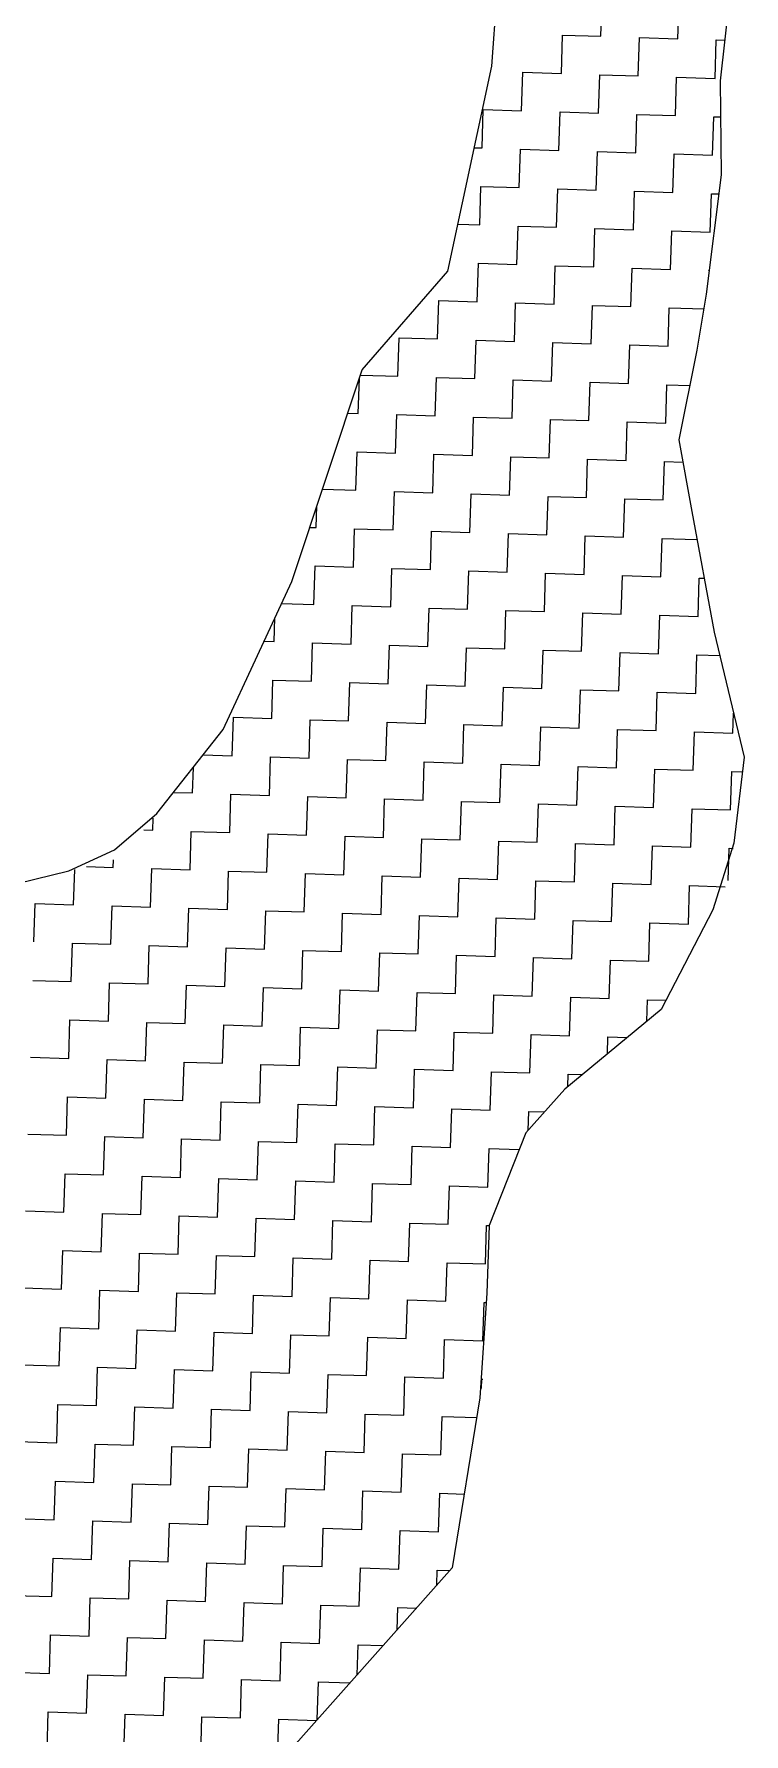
# Model space of a CAD drawing. Header units: metres. Extents: x 289133 to 292218, y 2093453 to 2100632.
# Drawn here: x 290443.8 to 290566, y 2094738.1 to 2095030.7 of the extents above; entities that cross this region are included whole.
import ezdxf

# ---------------------------------------------------------------- set-up
doc = ezdxf.new("R2010")
doc.units = ezdxf.units.M
doc.header["$MEASUREMENT"] = 0
doc.layers.add('POLY_HATCH', color=12, linetype='Continuous')

msp = doc.modelspace()

# ---------------------------------------------------------------- linework, layer by layer
at = {"layer": 'POLY_HATCH'}
for p, q in [((290522.63, 2095025.13), (290523.78, 2095041.24)), ((290563.76, 2095038.69), (290561.96, 2095022.6)), ((290515.06, 2094989.85), (290522.63, 2095025.13)), ((290561.96, 2095022.6), (290562.1, 2095006.45)), ((290562.1, 2095006.45), (290559.51, 2094985.87)), ((290500.31, 2094972.88), (290515.06, 2094989.85)), ((290559.51, 2094985.87), (290557.91, 2094976.23)), ((290557.91, 2094976.23), (290554.85, 2094960.83)), ((290488.19, 2094936.45), (290500.31, 2094972.88)), ((290554.85, 2094960.83), (290557.04, 2094948.49)), ((290557.04, 2094948.49), (290560.91, 2094927.7)), ((290476.4, 2094910.99), (290488.19, 2094936.45)), ((290560.91, 2094927.7), (290566.05, 2094906.23)), ((290464.96, 2094896.49), (290476.4, 2094910.99)), ((290566.05, 2094906.23), (290564.29, 2094891.43)), ((290457.66, 2094890.26), (290464.96, 2094896.49)), ((290564.29, 2094891.43), (290560.7, 2094879.92)), ((290449.8, 2094886.64), (290457.66, 2094890.26)), ((290438.08, 2094883.78), (290449.8, 2094886.64)), ((290560.7, 2094879.92), (290551.76, 2094862.76)), ((290551.76, 2094862.76), (290535.18, 2094849.08)), ((290535.18, 2094849.08), (290528.48, 2094841.54)), ((290528.48, 2094841.54), (290522.17, 2094825.59)), ((290522.17, 2094825.59), (290521.8, 2094813.98)), ((290521.8, 2094813.98), (290520.59, 2094795.94)), ((290520.59, 2094795.94), (290515.78, 2094766.69)), ((290515.78, 2094766.69), (290482.3, 2094729))]:
    msp.add_line(p, q, dxfattribs=at)
at = {"layer": 'POLY_HATCH', "linetype": 'Continuous'}
for p, q in [((290541.42, 2095030.27), (290541.63, 2095036.88)), ((290554.65, 2095029.85), (290554.86, 2095036.47)), ((290534.6, 2095023.86), (290534.81, 2095030.48)), ((290534.81, 2095030.48), (290541.42, 2095030.27)), ((290547.83, 2095023.44), (290548.04, 2095030.06)), ((290548.04, 2095030.06), (290554.65, 2095029.85)), ((290561.06, 2095023.03), (290561.27, 2095029.64)), ((290561.27, 2095029.64), (290562.74, 2095029.6)), ((290527.77, 2095017.45), (290527.98, 2095024.07)), ((290527.98, 2095024.07), (290534.6, 2095023.86)), ((290541.01, 2095017.04), (290541.21, 2095023.65)), ((290541.21, 2095023.65), (290547.83, 2095023.44)), ((290554.24, 2095016.62), (290554.44, 2095023.24)), ((290554.44, 2095023.24), (290561.06, 2095023.03)), ((290520.95, 2095011.05), (290521.16, 2095017.66)), ((290521.16, 2095017.66), (290527.77, 2095017.45)), ((290534.18, 2095010.63), (290534.39, 2095017.25)), ((290534.39, 2095017.25), (290541.01, 2095017.04)), ((290547.41, 2095010.21), (290547.62, 2095016.83)), ((290547.62, 2095016.83), (290554.24, 2095016.62)), ((290560.64, 2095009.8), (290560.85, 2095016.41)), ((290560.85, 2095016.41), (290562.01, 2095016.38)), ((290519.62, 2095011.09), (290520.95, 2095011.05)), ((290527.36, 2095004.22), (290527.57, 2095010.84)), ((290527.57, 2095010.84), (290534.18, 2095010.63)), ((290540.59, 2095003.81), (290540.8, 2095010.42)), ((290540.8, 2095010.42), (290547.41, 2095010.21)), ((290553.82, 2095003.39), (290554.03, 2095010.01)), ((290554.03, 2095010.01), (290560.64, 2095009.8)), ((290520.54, 2094997.82), (290520.74, 2095004.43)), ((290520.74, 2095004.43), (290527.36, 2095004.22)), ((290533.77, 2094997.4), (290533.97, 2095004.01)), ((290533.97, 2095004.01), (290540.59, 2095003.81)), ((290547, 2094996.98), (290547.2, 2095003.6)), ((290547.2, 2095003.6), (290553.82, 2095003.39)), ((290560.23, 2094996.57), (290560.43, 2095003.18)), ((290560.43, 2095003.18), (290561.68, 2095003.14)), ((290516.8, 2094997.93), (290520.54, 2094997.82)), ((290526.94, 2094990.99), (290527.15, 2094997.61)), ((290527.15, 2094997.61), (290533.77, 2094997.4)), ((290540.17, 2094990.58), (290540.38, 2094997.19)), ((290540.38, 2094997.19), (290547, 2094996.98)), ((290553.4, 2094990.16), (290553.61, 2094996.78)), ((290553.61, 2094996.78), (290560.23, 2094996.57)), ((290520.12, 2094984.59), (290520.33, 2094991.2)), ((290520.33, 2094991.2), (290526.94, 2094990.99)), ((290533.35, 2094984.17), (290533.56, 2094990.78)), ((290533.56, 2094990.78), (290540.17, 2094990.58)), ((290546.58, 2094983.75), (290546.79, 2094990.37)), ((290546.79, 2094990.37), (290553.4, 2094990.16)), ((290560.02, 2094989.95), (290560.02, 2094989.95)), ((290560.02, 2094989.9), (290560.02, 2094989.95)), ((290513.3, 2094978.18), (290513.5, 2094984.79)), ((290513.5, 2094984.79), (290520.12, 2094984.59)), ((290526.53, 2094977.76), (290526.73, 2094984.38)), ((290526.73, 2094984.38), (290533.35, 2094984.17)), ((290539.76, 2094977.35), (290539.96, 2094983.96)), ((290539.96, 2094983.96), (290546.58, 2094983.75)), ((290552.99, 2094976.93), (290553.19, 2094983.55)), ((290553.19, 2094983.55), (290559.19, 2094983.36)), ((290506.47, 2094971.77), (290506.68, 2094978.39)), ((290506.68, 2094978.39), (290513.3, 2094978.18)), ((290519.7, 2094971.36), (290519.91, 2094977.97)), ((290519.91, 2094977.97), (290526.53, 2094977.76)), ((290532.93, 2094970.94), (290533.14, 2094977.55)), ((290533.14, 2094977.55), (290539.76, 2094977.35)), ((290546.16, 2094970.52), (290546.37, 2094977.14)), ((290546.37, 2094977.14), (290552.99, 2094976.93)), ((290499.65, 2094965.36), (290499.84, 2094971.45)), ((290500.01, 2094971.97), (290506.47, 2094971.77)), ((290512.88, 2094964.95), (290513.09, 2094971.56)), ((290513.09, 2094971.56), (290519.7, 2094971.36)), ((290526.11, 2094964.53), (290526.32, 2094971.15)), ((290526.32, 2094971.15), (290532.93, 2094970.94)), ((290539.34, 2094964.12), (290539.55, 2094970.73)), ((290539.55, 2094970.73), (290546.16, 2094970.52)), ((290552.57, 2094963.7), (290552.78, 2094970.31)), ((290552.78, 2094970.31), (290556.71, 2094970.19)), ((290497.83, 2094965.42), (290499.65, 2094965.36)), ((290506.06, 2094958.54), (290506.26, 2094965.16)), ((290506.26, 2094965.16), (290512.88, 2094964.95)), ((290519.29, 2094958.13), (290519.49, 2094964.74)), ((290519.49, 2094964.74), (290526.11, 2094964.53)), ((290532.52, 2094957.71), (290532.72, 2094964.32)), ((290532.72, 2094964.32), (290539.34, 2094964.12)), ((290545.75, 2094957.29), (290545.96, 2094963.91)), ((290545.96, 2094963.91), (290552.57, 2094963.7)), ((290499.23, 2094952.13), (290499.44, 2094958.75)), ((290499.44, 2094958.75), (290506.06, 2094958.54)), ((290512.46, 2094951.72), (290512.67, 2094958.33)), ((290512.67, 2094958.33), (290519.29, 2094958.13)), ((290525.69, 2094951.3), (290525.9, 2094957.92)), ((290525.9, 2094957.92), (290532.52, 2094957.71)), ((290538.92, 2094950.89), (290539.13, 2094957.5)), ((290539.13, 2094957.5), (290545.75, 2094957.29)), ((290552.15, 2094950.47), (290552.36, 2094957.08)), ((290552.36, 2094957.08), (290555.53, 2094956.98)), ((290493.47, 2094952.32), (290499.23, 2094952.13)), ((290505.64, 2094945.31), (290505.85, 2094951.93)), ((290505.85, 2094951.93), (290512.46, 2094951.72)), ((290518.87, 2094944.89), (290519.08, 2094951.51)), ((290519.08, 2094951.51), (290525.69, 2094951.3)), ((290532.1, 2094944.48), (290532.31, 2094951.09)), ((290532.31, 2094951.09), (290538.92, 2094950.89)), ((290545.33, 2094944.06), (290545.54, 2094950.68)), ((290545.54, 2094950.68), (290552.15, 2094950.47)), ((290492.41, 2094945.73), (290492.53, 2094949.49)), ((290491.29, 2094945.76), (290492.41, 2094945.73)), ((290498.82, 2094938.9), (290499.02, 2094945.52)), ((290499.02, 2094945.52), (290505.64, 2094945.31)), ((290512.05, 2094938.49), (290512.26, 2094945.1)), ((290512.26, 2094945.1), (290518.87, 2094944.89)), ((290525.28, 2094938.07), (290525.49, 2094944.69)), ((290525.49, 2094944.69), (290532.1, 2094944.48)), ((290538.51, 2094937.66), (290538.72, 2094944.27)), ((290538.72, 2094944.27), (290545.33, 2094944.06)), ((290551.74, 2094937.24), (290551.95, 2094943.85)), ((290551.95, 2094943.85), (290557.94, 2094943.67)), ((290491.99, 2094932.5), (290492.2, 2094939.11)), ((290492.2, 2094939.11), (290498.82, 2094938.9)), ((290505.22, 2094932.08), (290505.43, 2094938.7)), ((290505.43, 2094938.7), (290512.05, 2094938.49)), ((290518.45, 2094931.66), (290518.66, 2094938.28)), ((290518.66, 2094938.28), (290525.28, 2094938.07)), ((290531.68, 2094931.25), (290531.89, 2094937.86)), ((290531.89, 2094937.86), (290538.51, 2094937.66)), ((290544.91, 2094930.83), (290545.12, 2094937.45)), ((290545.12, 2094937.45), (290551.74, 2094937.24)), ((290558.14, 2094930.42), (290558.35, 2094937.03)), ((290558.35, 2094937.03), (290559.18, 2094937)), ((290486.44, 2094932.67), (290491.99, 2094932.5)), ((290498.4, 2094925.67), (290498.61, 2094932.29)), ((290498.61, 2094932.29), (290505.22, 2094932.08)), ((290485.17, 2094926.09), (290485.3, 2094930.21)), ((290511.63, 2094925.26), (290511.84, 2094931.87)), ((290511.84, 2094931.87), (290518.45, 2094931.66)), ((290524.86, 2094924.84), (290525.07, 2094931.46)), ((290525.07, 2094931.46), (290531.68, 2094931.25)), ((290538.09, 2094924.43), (290538.3, 2094931.04)), ((290538.3, 2094931.04), (290544.91, 2094930.83)), ((290551.32, 2094924.01), (290551.53, 2094930.62)), ((290551.53, 2094930.62), (290558.14, 2094930.42)), ((290483.42, 2094926.15), (290485.17, 2094926.09)), ((290491.58, 2094919.27), (290491.79, 2094925.88)), ((290491.79, 2094925.88), (290498.4, 2094925.67)), ((290504.81, 2094918.85), (290505.02, 2094925.47)), ((290505.02, 2094925.47), (290511.63, 2094925.26)), ((290518.04, 2094918.43), (290518.25, 2094925.05)), ((290518.25, 2094925.05), (290524.86, 2094924.84)), ((290531.27, 2094918.02), (290531.48, 2094924.63)), ((290531.48, 2094924.63), (290538.09, 2094924.43)), ((290544.5, 2094917.6), (290544.71, 2094924.22)), ((290544.71, 2094924.22), (290551.32, 2094924.01)), ((290557.73, 2094917.19), (290557.94, 2094923.8)), ((290557.94, 2094923.8), (290561.87, 2094923.68)), ((290484.75, 2094912.86), (290484.96, 2094919.47)), ((290484.96, 2094919.47), (290491.58, 2094919.27)), ((290497.98, 2094912.44), (290498.19, 2094919.06)), ((290498.19, 2094919.06), (290504.81, 2094918.85)), ((290511.21, 2094912.03), (290511.42, 2094918.64)), ((290511.42, 2094918.64), (290518.04, 2094918.43)), ((290524.44, 2094911.61), (290524.65, 2094918.23)), ((290524.65, 2094918.23), (290531.27, 2094918.02)), ((290537.68, 2094911.19), (290537.88, 2094917.81)), ((290537.88, 2094917.81), (290544.5, 2094917.6)), ((290550.91, 2094910.78), (290551.11, 2094917.39)), ((290551.11, 2094917.39), (290557.73, 2094917.19)), ((290477.93, 2094906.45), (290478.14, 2094913.07)), ((290478.14, 2094913.07), (290484.75, 2094912.86)), ((290491.16, 2094906.04), (290491.37, 2094912.65)), ((290491.37, 2094912.65), (290497.98, 2094912.44)), ((290504.39, 2094905.62), (290504.6, 2094912.24)), ((290504.6, 2094912.24), (290511.21, 2094912.03)), ((290517.62, 2094905.2), (290517.83, 2094911.82)), ((290517.83, 2094911.82), (290524.44, 2094911.61)), ((290564.14, 2094910.36), (290564.24, 2094913.77)), ((290530.85, 2094904.79), (290531.06, 2094911.4)), ((290531.06, 2094911.4), (290537.68, 2094911.19)), ((290544.08, 2094904.37), (290544.29, 2094910.99)), ((290544.29, 2094910.99), (290550.91, 2094910.78)), ((290557.31, 2094903.96), (290557.52, 2094910.57)), ((290557.52, 2094910.57), (290564.14, 2094910.36)), ((290472.95, 2094906.61), (290477.93, 2094906.45)), ((290484.34, 2094899.63), (290484.55, 2094906.24)), ((290484.55, 2094906.24), (290491.16, 2094906.04)), ((290471.11, 2094900.05), (290471.25, 2094904.45)), ((290497.57, 2094899.21), (290497.78, 2094905.83)), ((290497.78, 2094905.83), (290504.39, 2094905.62)), ((290510.8, 2094898.8), (290511.01, 2094905.41)), ((290511.01, 2094905.41), (290517.62, 2094905.2)), ((290524.03, 2094898.38), (290524.24, 2094905)), ((290524.24, 2094905), (290530.85, 2094904.79)), ((290537.26, 2094897.96), (290537.47, 2094904.58)), ((290537.47, 2094904.58), (290544.08, 2094904.37)), ((290550.49, 2094897.55), (290550.7, 2094904.16)), ((290550.7, 2094904.16), (290557.31, 2094903.96)), ((290563.72, 2094897.13), (290563.93, 2094903.75)), ((290563.93, 2094903.75), (290565.75, 2094903.69)), ((290467.85, 2094900.15), (290471.11, 2094900.05)), ((290477.51, 2094893.22), (290477.72, 2094899.84)), ((290477.72, 2094899.84), (290484.34, 2094899.63)), ((290490.74, 2094892.81), (290490.95, 2094899.42)), ((290490.95, 2094899.42), (290497.57, 2094899.21)), ((290503.97, 2094892.39), (290504.18, 2094899.01)), ((290504.18, 2094899.01), (290510.8, 2094898.8)), ((290517.21, 2094891.97), (290517.41, 2094898.59)), ((290517.41, 2094898.59), (290524.03, 2094898.38)), ((290530.44, 2094891.56), (290530.64, 2094898.17)), ((290530.64, 2094898.17), (290537.26, 2094897.96)), ((290543.67, 2094891.14), (290543.87, 2094897.76)), ((290543.87, 2094897.76), (290550.49, 2094897.55)), ((290556.9, 2094890.72), (290557.1, 2094897.34)), ((290557.1, 2094897.34), (290563.72, 2094897.13)), ((290464.28, 2094893.64), (290464.35, 2094895.71)), ((290462.75, 2094893.69), (290464.28, 2094893.64)), ((290470.69, 2094886.82), (290470.9, 2094893.43)), ((290470.9, 2094893.43), (290477.51, 2094893.22)), ((290483.92, 2094886.4), (290484.13, 2094893.01)), ((290484.13, 2094893.01), (290490.74, 2094892.81)), ((290497.15, 2094885.98), (290497.36, 2094892.6)), ((290497.36, 2094892.6), (290503.97, 2094892.39)), ((290510.38, 2094885.57), (290510.59, 2094892.18)), ((290510.59, 2094892.18), (290517.21, 2094891.97)), ((290523.61, 2094885.15), (290523.82, 2094891.77)), ((290523.82, 2094891.77), (290530.44, 2094891.56)), ((290536.84, 2094884.73), (290537.05, 2094891.35)), ((290537.05, 2094891.35), (290543.67, 2094891.14)), ((290457.46, 2094887.23), (290457.5, 2094888.52)), ((290550.07, 2094884.32), (290550.28, 2094890.93)), ((290550.28, 2094890.93), (290556.9, 2094890.72)), ((290563.34, 2094884.98), (290563.51, 2094890.52)), ((290563.51, 2094890.52), (290564.18, 2094890.5)), ((290450.64, 2094880.82), (290450.83, 2094886.89)), ((290452.83, 2094887.38), (290457.46, 2094887.23)), ((290463.87, 2094880.41), (290464.08, 2094887.02)), ((290464.08, 2094887.02), (290470.69, 2094886.82)), ((290477.1, 2094879.99), (290477.31, 2094886.61)), ((290477.31, 2094886.61), (290483.92, 2094886.4)), ((290490.33, 2094879.58), (290490.54, 2094886.19)), ((290490.54, 2094886.19), (290497.15, 2094885.98)), ((290503.56, 2094879.16), (290503.77, 2094885.77)), ((290503.77, 2094885.77), (290510.38, 2094885.57)), ((290516.79, 2094878.74), (290517, 2094885.36)), ((290517, 2094885.36), (290523.61, 2094885.15)), ((290530.02, 2094878.33), (290530.23, 2094884.94)), ((290530.23, 2094884.94), (290536.84, 2094884.73)), ((290543.25, 2094877.91), (290543.46, 2094884.53)), ((290543.46, 2094884.53), (290550.07, 2094884.32)), ((290556.48, 2094877.49), (290556.69, 2094884.11)), ((290556.69, 2094884.11), (290562.78, 2094883.92)), ((290443.81, 2094874.42), (290444.02, 2094881.03)), ((290444.02, 2094881.03), (290450.64, 2094880.82)), ((290457.04, 2094874), (290457.25, 2094880.62)), ((290457.25, 2094880.62), (290463.87, 2094880.41)), ((290470.27, 2094873.59), (290470.48, 2094880.2)), ((290470.48, 2094880.2), (290477.1, 2094879.99)), ((290483.51, 2094873.17), (290483.71, 2094879.78)), ((290483.71, 2094879.78), (290490.33, 2094879.58)), ((290496.74, 2094872.75), (290496.94, 2094879.37)), ((290496.94, 2094879.37), (290503.56, 2094879.16)), ((290509.97, 2094872.34), (290510.17, 2094878.95)), ((290510.17, 2094878.95), (290516.79, 2094878.74)), ((290523.2, 2094871.92), (290523.4, 2094878.54)), ((290523.4, 2094878.54), (290530.02, 2094878.33)), ((290536.43, 2094871.5), (290536.63, 2094878.12)), ((290536.63, 2094878.12), (290543.25, 2094877.91)), ((290549.66, 2094871.09), (290549.86, 2094877.7)), ((290549.86, 2094877.7), (290556.48, 2094877.49)), ((290450.22, 2094867.59), (290450.43, 2094874.21)), ((290450.43, 2094874.21), (290457.04, 2094874)), ((290463.45, 2094867.18), (290463.66, 2094873.79)), ((290463.66, 2094873.79), (290470.27, 2094873.59)), ((290476.68, 2094866.76), (290476.89, 2094873.38)), ((290476.89, 2094873.38), (290483.51, 2094873.17)), ((290489.91, 2094866.35), (290490.12, 2094872.96)), ((290490.12, 2094872.96), (290496.74, 2094872.75)), ((290503.14, 2094865.93), (290503.35, 2094872.54)), ((290503.35, 2094872.54), (290509.97, 2094872.34)), ((290516.37, 2094865.51), (290516.58, 2094872.13)), ((290516.58, 2094872.13), (290523.2, 2094871.92)), ((290529.6, 2094865.1), (290529.81, 2094871.71)), ((290529.81, 2094871.71), (290536.43, 2094871.5)), ((290542.83, 2094864.68), (290543.04, 2094871.3)), ((290543.04, 2094871.3), (290549.66, 2094871.09)), ((290443.61, 2094867.8), (290450.22, 2094867.59)), ((290456.63, 2094860.77), (290456.84, 2094867.39)), ((290456.84, 2094867.39), (290463.45, 2094867.18)), ((290469.86, 2094860.35), (290470.07, 2094866.97)), ((290470.07, 2094866.97), (290476.68, 2094866.76)), ((290483.09, 2094859.94), (290483.3, 2094866.55)), ((290483.3, 2094866.55), (290489.91, 2094866.35)), ((290496.32, 2094859.52), (290496.53, 2094866.14)), ((290496.53, 2094866.14), (290503.14, 2094865.93)), ((290509.55, 2094859.11), (290509.76, 2094865.72)), ((290509.76, 2094865.72), (290516.37, 2094865.51)), ((290522.78, 2094858.69), (290522.99, 2094865.3)), ((290522.99, 2094865.3), (290529.6, 2094865.1)), ((290536.01, 2094858.27), (290536.22, 2094864.89)), ((290536.22, 2094864.89), (290542.83, 2094864.68)), ((290549.33, 2094860.76), (290549.45, 2094864.47)), ((290549.45, 2094864.47), (290552.6, 2094864.37)), ((290449.8, 2094854.36), (290450.01, 2094860.98)), ((290450.01, 2094860.98), (290456.63, 2094860.77)), ((290463.04, 2094853.95), (290463.24, 2094860.56)), ((290463.24, 2094860.56), (290469.86, 2094860.35)), ((290476.27, 2094853.53), (290476.47, 2094860.15)), ((290476.47, 2094860.15), (290483.09, 2094859.94)), ((290489.5, 2094853.12), (290489.7, 2094859.73)), ((290489.7, 2094859.73), (290496.32, 2094859.52)), ((290502.73, 2094852.7), (290502.93, 2094859.31)), ((290502.93, 2094859.31), (290509.55, 2094859.11)), ((290515.96, 2094852.28), (290516.16, 2094858.9)), ((290516.16, 2094858.9), (290522.78, 2094858.69)), ((290529.19, 2094851.87), (290529.39, 2094858.48)), ((290529.39, 2094858.48), (290536.01, 2094858.27)), ((290542.53, 2094855.15), (290542.63, 2094858.07)), ((290542.63, 2094858.07), (290545.94, 2094857.96)), ((290443.19, 2094854.57), (290449.8, 2094854.36)), ((290456.21, 2094847.54), (290456.42, 2094854.16)), ((290456.42, 2094854.16), (290463.04, 2094853.95)), ((290469.44, 2094847.12), (290469.65, 2094853.74)), ((290469.65, 2094853.74), (290476.27, 2094853.53)), ((290482.67, 2094846.71), (290482.88, 2094853.32)), ((290482.88, 2094853.32), (290489.5, 2094853.12)), ((290495.9, 2094846.29), (290496.11, 2094852.91)), ((290496.11, 2094852.91), (290502.73, 2094852.7)), ((290509.13, 2094845.88), (290509.34, 2094852.49)), ((290509.34, 2094852.49), (290515.96, 2094852.28)), ((290522.36, 2094845.46), (290522.57, 2094852.07)), ((290522.57, 2094852.07), (290529.19, 2094851.87)), ((290535.74, 2094849.54), (290535.8, 2094851.66)), ((290535.8, 2094851.66), (290538.21, 2094851.58)), ((290449.39, 2094841.13), (290449.6, 2094847.75)), ((290449.6, 2094847.75), (290456.21, 2094847.54)), ((290462.62, 2094840.72), (290462.83, 2094847.33)), ((290462.83, 2094847.33), (290469.44, 2094847.12)), ((290475.85, 2094840.3), (290476.06, 2094846.92)), ((290476.06, 2094846.92), (290482.67, 2094846.71)), ((290489.08, 2094839.88), (290489.29, 2094846.5)), ((290489.29, 2094846.5), (290495.9, 2094846.29)), ((290502.31, 2094839.47), (290502.52, 2094846.08)), ((290502.52, 2094846.08), (290509.13, 2094845.88)), ((290515.54, 2094839.05), (290515.75, 2094845.67)), ((290515.75, 2094845.67), (290522.36, 2094845.46)), ((290528.88, 2094841.98), (290528.98, 2094845.25)), ((290528.98, 2094845.25), (290531.7, 2094845.17)), ((290442.77, 2094841.34), (290449.39, 2094841.13)), ((290455.8, 2094834.31), (290456, 2094840.93)), ((290456, 2094840.93), (290462.62, 2094840.72)), ((290469.03, 2094833.89), (290469.23, 2094840.51)), ((290469.23, 2094840.51), (290475.85, 2094840.3)), ((290482.26, 2094833.48), (290482.46, 2094840.09)), ((290482.46, 2094840.09), (290489.08, 2094839.88)), ((290495.49, 2094833.06), (290495.69, 2094839.68)), ((290495.69, 2094839.68), (290502.31, 2094839.47)), ((290508.72, 2094832.65), (290508.93, 2094839.26)), ((290508.93, 2094839.26), (290515.54, 2094839.05)), ((290521.95, 2094832.23), (290522.16, 2094838.84)), ((290522.16, 2094838.84), (290527.35, 2094838.68)), ((290448.97, 2094827.9), (290449.18, 2094834.52)), ((290449.18, 2094834.52), (290455.8, 2094834.31)), ((290462.2, 2094827.49), (290462.41, 2094834.1)), ((290462.41, 2094834.1), (290469.03, 2094833.89)), ((290475.43, 2094827.07), (290475.64, 2094833.69)), ((290475.64, 2094833.69), (290482.26, 2094833.48)), ((290488.66, 2094826.65), (290488.87, 2094833.27)), ((290488.87, 2094833.27), (290495.49, 2094833.06)), ((290501.89, 2094826.24), (290502.1, 2094832.85)), ((290502.1, 2094832.85), (290508.72, 2094832.65)), ((290515.12, 2094825.82), (290515.33, 2094832.44)), ((290515.33, 2094832.44), (290521.95, 2094832.23)), ((290442.36, 2094828.11), (290448.97, 2094827.9)), ((290455.38, 2094821.08), (290455.59, 2094827.7)), ((290455.59, 2094827.7), (290462.2, 2094827.49)), ((290468.61, 2094820.66), (290468.82, 2094827.28)), ((290468.82, 2094827.28), (290475.43, 2094827.07)), ((290481.84, 2094820.25), (290482.05, 2094826.86)), ((290482.05, 2094826.86), (290488.66, 2094826.65)), ((290495.07, 2094819.83), (290495.28, 2094826.45)), ((290495.28, 2094826.45), (290501.89, 2094826.24)), ((290508.3, 2094819.42), (290508.51, 2094826.03)), ((290508.51, 2094826.03), (290515.12, 2094825.82)), ((290521.53, 2094819), (290521.74, 2094825.61)), ((290521.74, 2094825.61), (290522.17, 2094825.6)), ((290448.56, 2094814.67), (290448.76, 2094821.29)), ((290448.76, 2094821.29), (290455.38, 2094821.08)), ((290461.79, 2094814.26), (290461.99, 2094820.87)), ((290461.99, 2094820.87), (290468.61, 2094820.66)), ((290475.02, 2094813.84), (290475.22, 2094820.46)), ((290475.22, 2094820.46), (290481.84, 2094820.25)), ((290488.25, 2094813.42), (290488.46, 2094820.04)), ((290488.46, 2094820.04), (290495.07, 2094819.83)), ((290501.48, 2094813.01), (290501.69, 2094819.62)), ((290501.69, 2094819.62), (290508.3, 2094819.42)), ((290514.71, 2094812.59), (290514.92, 2094819.21)), ((290514.92, 2094819.21), (290521.53, 2094819)), ((290441.94, 2094814.88), (290448.56, 2094814.67)), ((290454.96, 2094807.85), (290455.17, 2094814.47)), ((290455.17, 2094814.47), (290461.79, 2094814.26)), ((290468.19, 2094807.43), (290468.4, 2094814.05)), ((290468.4, 2094814.05), (290475.02, 2094813.84)), ((290481.42, 2094807.02), (290481.63, 2094813.63)), ((290481.63, 2094813.63), (290488.25, 2094813.42)), ((290494.65, 2094806.6), (290494.86, 2094813.22)), ((290494.86, 2094813.22), (290501.48, 2094813.01)), ((290507.88, 2094806.18), (290508.09, 2094812.8)), ((290508.09, 2094812.8), (290514.71, 2094812.59)), ((290521.11, 2094805.77), (290521.32, 2094812.38)), ((290521.32, 2094812.38), (290521.75, 2094812.37)), ((290448.14, 2094801.44), (290448.35, 2094808.06)), ((290448.35, 2094808.06), (290454.96, 2094807.85)), ((290461.37, 2094801.03), (290461.58, 2094807.64)), ((290461.58, 2094807.64), (290468.19, 2094807.43)), ((290474.6, 2094800.61), (290474.81, 2094807.23)), ((290474.81, 2094807.23), (290481.42, 2094807.02)), ((290487.83, 2094800.19), (290488.04, 2094806.81)), ((290488.04, 2094806.81), (290494.65, 2094806.6)), ((290501.06, 2094799.78), (290501.27, 2094806.39)), ((290501.27, 2094806.39), (290507.88, 2094806.18)), ((290514.29, 2094799.36), (290514.5, 2094805.98)), ((290514.5, 2094805.98), (290521.11, 2094805.77)), ((290441.52, 2094801.65), (290448.14, 2094801.44)), ((290454.55, 2094794.62), (290454.76, 2094801.23)), ((290454.76, 2094801.23), (290461.37, 2094801.03)), ((290467.78, 2094794.2), (290467.99, 2094800.82)), ((290467.99, 2094800.82), (290474.6, 2094800.61)), ((290481.01, 2094793.79), (290481.22, 2094800.4)), ((290481.22, 2094800.4), (290487.83, 2094800.19)), ((290494.24, 2094793.37), (290494.45, 2094799.99)), ((290494.45, 2094799.99), (290501.06, 2094799.78)), ((290507.47, 2094792.95), (290507.68, 2094799.57)), ((290507.68, 2094799.57), (290514.29, 2094799.36)), ((290520.86, 2094797.58), (290520.91, 2094799.15)), ((290520.91, 2094799.15), (290521.11, 2094799.15)), ((290447.72, 2094788.21), (290447.93, 2094794.83)), ((290447.93, 2094794.83), (290454.55, 2094794.62)), ((290460.95, 2094787.8), (290461.16, 2094794.41)), ((290461.16, 2094794.41), (290467.78, 2094794.2)), ((290474.18, 2094787.38), (290474.39, 2094794)), ((290474.39, 2094794), (290481.01, 2094793.79)), ((290487.41, 2094786.96), (290487.62, 2094793.58)), ((290487.62, 2094793.58), (290494.24, 2094793.37)), ((290500.64, 2094786.55), (290500.85, 2094793.16)), ((290500.85, 2094793.16), (290507.47, 2094792.95)), ((290513.88, 2094786.13), (290514.08, 2094792.75)), ((290514.08, 2094792.75), (290520.03, 2094792.56)), ((290441.11, 2094788.42), (290447.72, 2094788.21)), ((290454.13, 2094781.39), (290454.34, 2094788)), ((290454.34, 2094788), (290460.95, 2094787.8)), ((290467.36, 2094780.97), (290467.57, 2094787.59)), ((290467.57, 2094787.59), (290474.18, 2094787.38)), ((290480.59, 2094780.56), (290480.8, 2094787.17)), ((290480.8, 2094787.17), (290487.41, 2094786.96)), ((290493.82, 2094780.14), (290494.03, 2094786.76)), ((290494.03, 2094786.76), (290500.64, 2094786.55)), ((290507.05, 2094779.72), (290507.26, 2094786.34)), ((290507.26, 2094786.34), (290513.88, 2094786.13)), ((290447.31, 2094774.98), (290447.52, 2094781.6)), ((290447.52, 2094781.6), (290454.13, 2094781.39)), ((290460.54, 2094774.57), (290460.75, 2094781.18)), ((290460.75, 2094781.18), (290467.36, 2094780.97)), ((290473.77, 2094774.15), (290473.98, 2094780.76)), ((290473.98, 2094780.76), (290480.59, 2094780.56)), ((290487, 2094773.73), (290487.21, 2094780.35)), ((290487.21, 2094780.35), (290493.82, 2094780.14)), ((290500.23, 2094773.32), (290500.44, 2094779.93)), ((290500.44, 2094779.93), (290507.05, 2094779.72)), ((290513.46, 2094772.9), (290513.67, 2094779.52)), ((290513.67, 2094779.52), (290517.87, 2094779.38)), ((290440.69, 2094775.19), (290447.31, 2094774.98)), ((290453.71, 2094768.16), (290453.92, 2094774.77)), ((290453.92, 2094774.77), (290460.54, 2094774.57)), ((290466.94, 2094767.74), (290467.15, 2094774.36)), ((290467.15, 2094774.36), (290473.77, 2094774.15)), ((290480.17, 2094767.33), (290480.38, 2094773.94)), ((290480.38, 2094773.94), (290487, 2094773.73)), ((290493.41, 2094766.91), (290493.61, 2094773.53)), ((290493.61, 2094773.53), (290500.23, 2094773.32)), ((290506.64, 2094766.49), (290506.84, 2094773.11)), ((290506.84, 2094773.11), (290513.46, 2094772.9)), ((290446.89, 2094761.75), (290447.1, 2094768.37)), ((290447.1, 2094768.37), (290453.71, 2094768.16)), ((290460.12, 2094761.34), (290460.33, 2094767.95)), ((290460.33, 2094767.95), (290466.94, 2094767.74)), ((290473.35, 2094760.92), (290473.56, 2094767.53)), ((290473.56, 2094767.53), (290480.17, 2094767.33)), ((290486.58, 2094760.5), (290486.79, 2094767.12)), ((290486.79, 2094767.12), (290493.41, 2094766.91)), ((290499.81, 2094760.09), (290500.02, 2094766.7)), ((290500.02, 2094766.7), (290506.64, 2094766.49)), ((290513.17, 2094763.75), (290513.25, 2094766.29)), ((290513.25, 2094766.29), (290515.37, 2094766.22)), ((290440.28, 2094761.96), (290446.89, 2094761.75)), ((290453.3, 2094754.93), (290453.51, 2094761.54)), ((290453.51, 2094761.54), (290460.12, 2094761.34)), ((290466.53, 2094754.51), (290466.74, 2094761.13)), ((290466.74, 2094761.13), (290473.35, 2094760.92)), ((290479.76, 2094754.1), (290479.97, 2094760.71)), ((290479.97, 2094760.71), (290486.58, 2094760.5)), ((290492.99, 2094753.68), (290493.2, 2094760.3)), ((290493.2, 2094760.3), (290499.81, 2094760.09)), ((290506.31, 2094756.02), (290506.43, 2094759.88)), ((290506.43, 2094759.88), (290509.64, 2094759.78)), ((290446.47, 2094748.52), (290446.68, 2094755.14)), ((290446.68, 2094755.14), (290453.3, 2094754.93)), ((290459.71, 2094748.11), (290459.91, 2094754.72)), ((290459.91, 2094754.72), (290466.53, 2094754.51)), ((290472.94, 2094747.69), (290473.14, 2094754.3)), ((290473.14, 2094754.3), (290479.76, 2094754.1)), ((290486.17, 2094747.27), (290486.37, 2094753.89)), ((290486.37, 2094753.89), (290492.99, 2094753.68)), ((290499.44, 2094748.29), (290499.6, 2094753.47)), ((290499.6, 2094753.47), (290503.92, 2094753.34)), ((290439.86, 2094748.73), (290446.47, 2094748.52)), ((290452.88, 2094741.7), (290453.09, 2094748.31)), ((290453.09, 2094748.31), (290459.71, 2094748.11)), ((290466.11, 2094741.28), (290466.32, 2094747.9)), ((290466.32, 2094747.9), (290472.94, 2094747.69)), ((290479.34, 2094740.87), (290479.55, 2094747.48)), ((290479.55, 2094747.48), (290486.17, 2094747.27)), ((290492.58, 2094740.57), (290492.78, 2094747.06)), ((290492.78, 2094747.06), (290498.2, 2094746.89)), ((290446.06, 2094735.29), (290446.27, 2094741.91)), ((290446.27, 2094741.91), (290452.88, 2094741.7)), ((290459.29, 2094734.88), (290459.5, 2094741.49)), ((290459.5, 2094741.49), (290466.11, 2094741.28)), ((290472.52, 2094734.46), (290472.73, 2094741.07)), ((290472.73, 2094741.07), (290479.34, 2094740.87)), ((290485.75, 2094734.04), (290485.96, 2094740.66)), ((290485.96, 2094740.66), (290492.47, 2094740.45))]:
    msp.add_line(p, q, dxfattribs=at)

doc.saveas('drawing.dxf')
